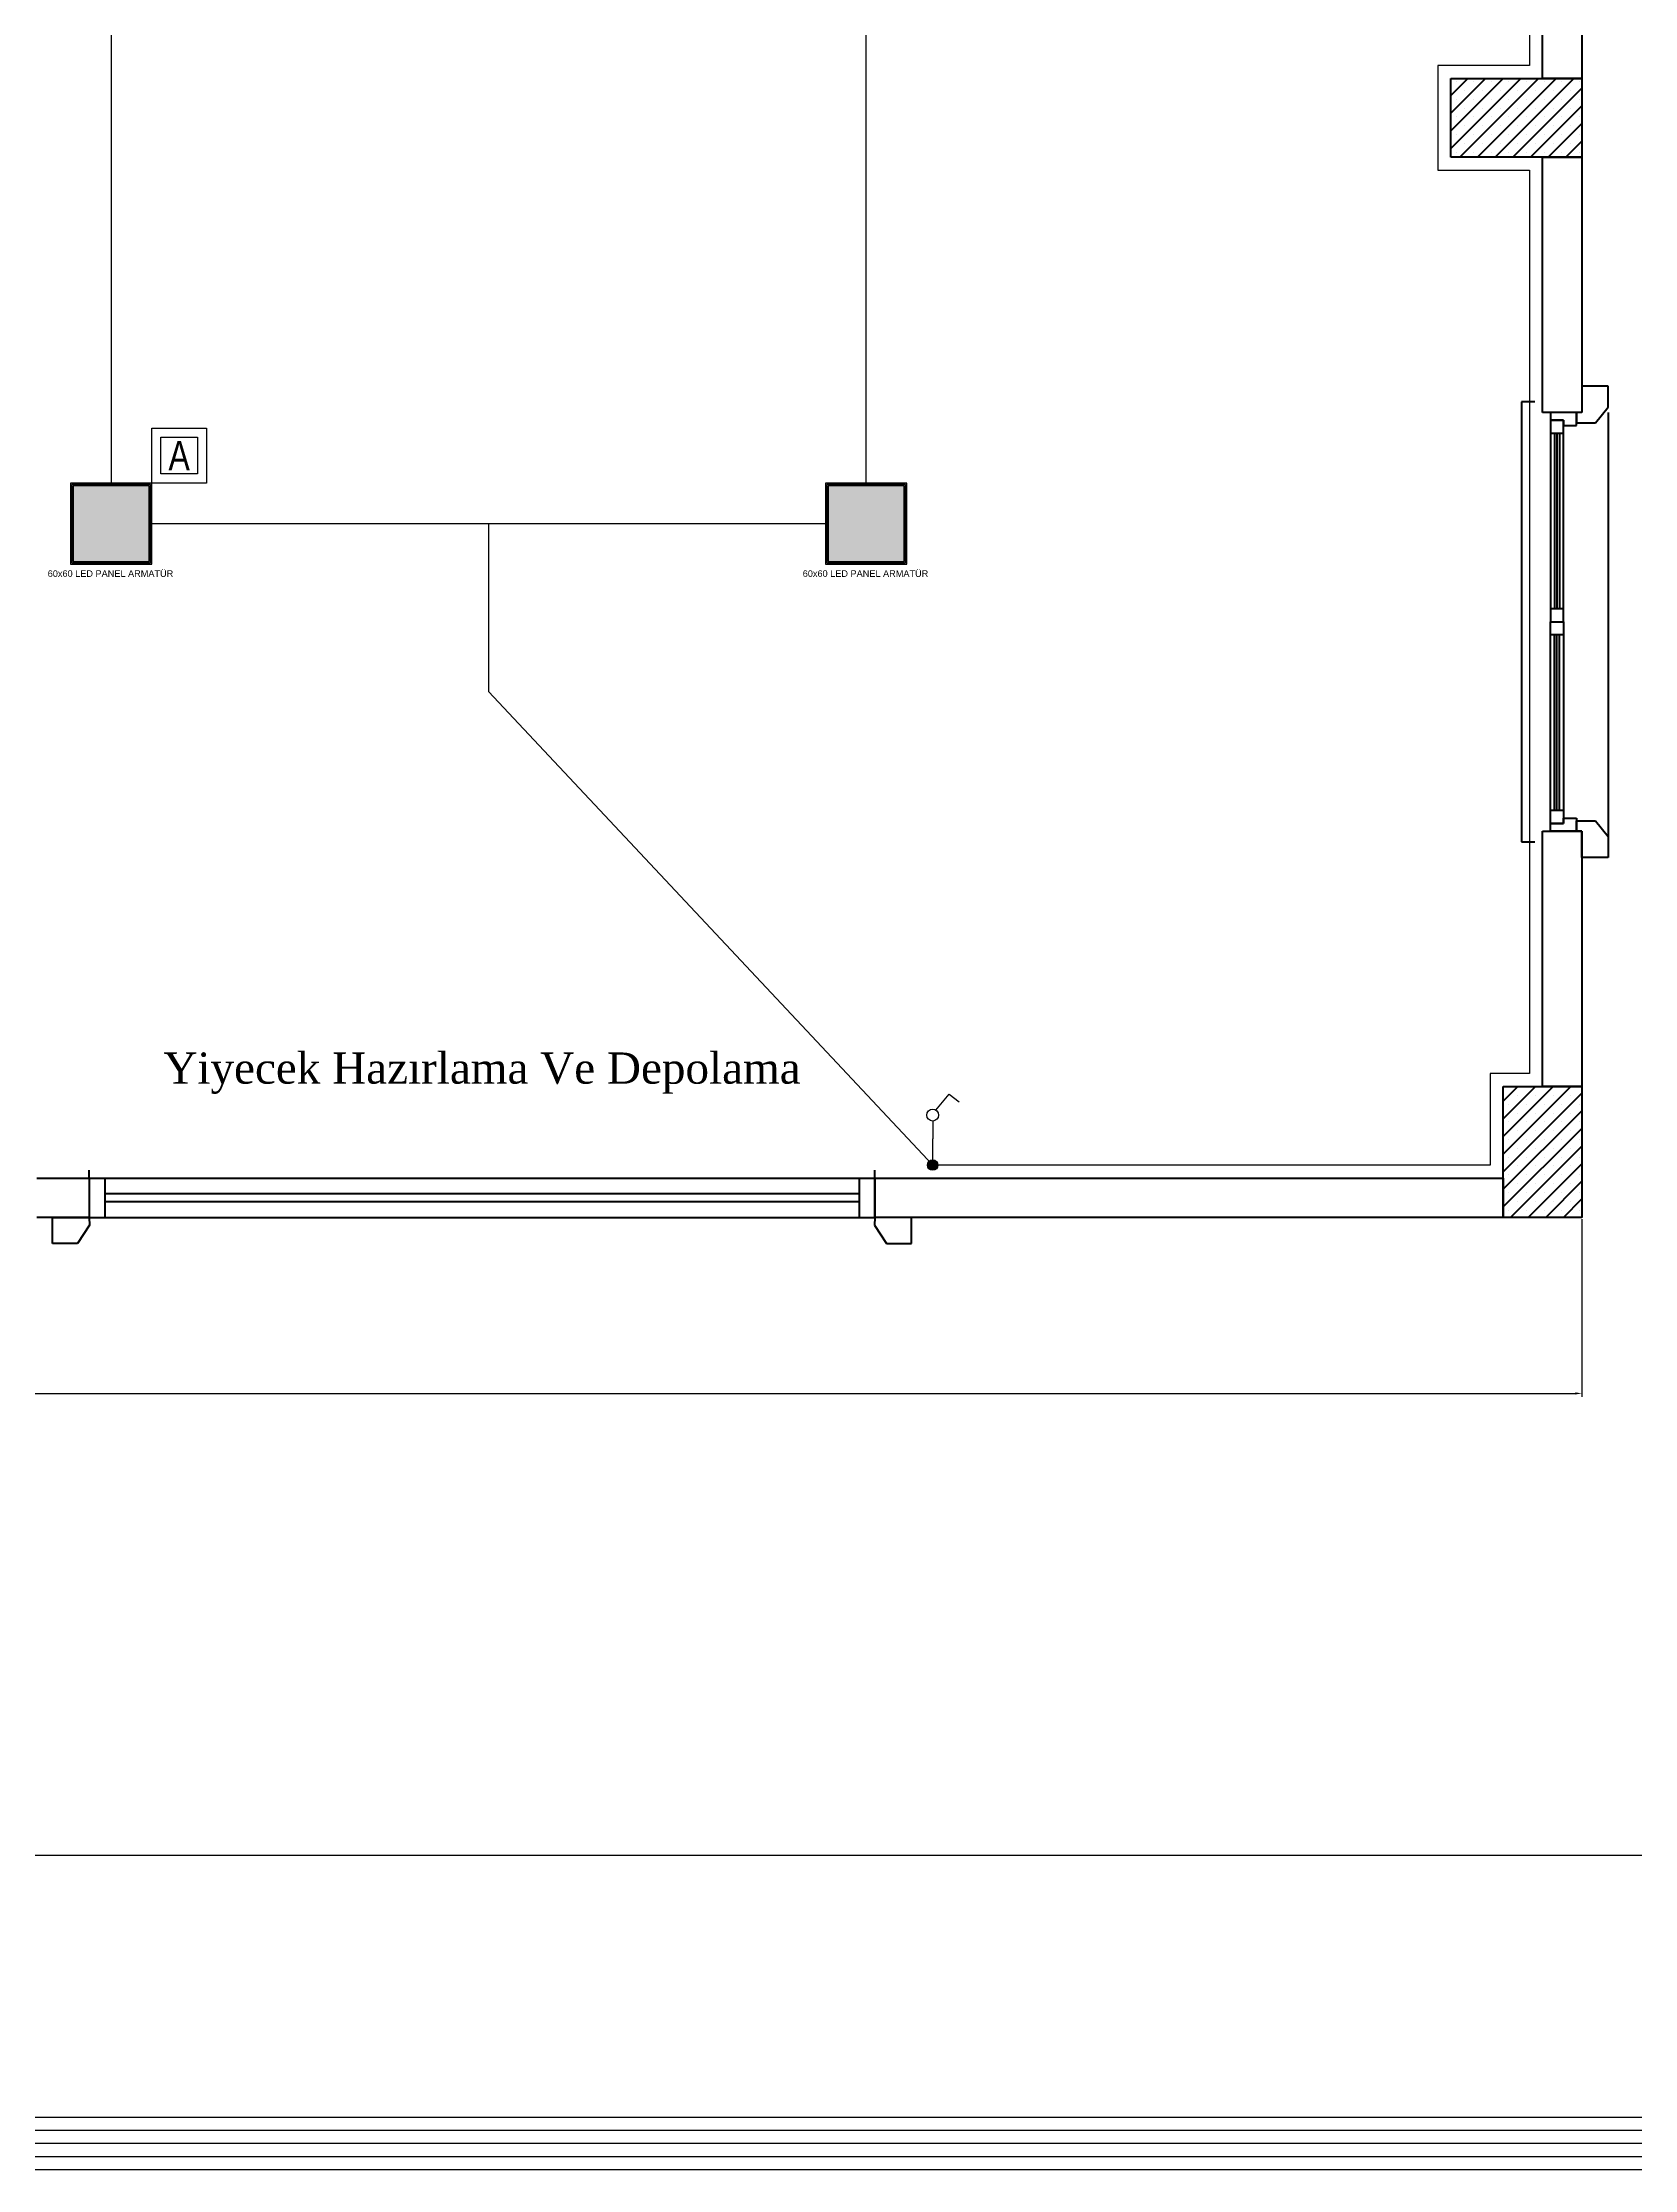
# Model space of a CAD drawing. Header units: millimetres. Extents: x 2046 to 14753, y 2361 to 29276.
# Drawn here: x 4552 to 5160, y 23212 to 24025 of the extents above; entities that cross this region are included whole.
import ezdxf
from ezdxf.enums import TextEntityAlignment as Align

# ---------------------------------------------------------------- set-up
doc = ezdxf.new("R2010")
doc.units = ezdxf.units.MM
doc.linetypes.add('DUZ', pattern=[0])
for name, color, linetype, lineweight in [('A.O. DUVAR', 7, 'Continuous', 50), ('MYSEMBOL', 3, 'Continuous', 25), ('yazi', 251, 'Continuous', 25)]:
    doc.layers.add(name, color=color, linetype=linetype, lineweight=lineweight)
for name, color, linetype in [('aydınlatma', 3, 'Continuous'), ('ELK-CCTV', 30, 'DUZ'), ('MYYAZI', 3, 'Continuous')]:
    doc.layers.add(name, color=color, linetype=linetype)
doc.styles.add('A.O. MALZEME', font='times.ttf', dxfattribs={"height": 10})
doc.styles.add('MY01', font='ARIALN.TTF', dxfattribs={"height": 10})
doc.styles.get("Standard").update_dxf_attribs({"font": 'arial.ttf'})
doc.dimstyles.new('ISO-25', dxfattribs={"dimtxt": 2.5, "dimasz": 2.5, "dimexe": 1.25, "dimexo": 0.625, "dimtad": 1, "dimtxsty": 'Standard', "dimcen": 2.5, "dimadec": 0, "dimazin": 0, "dimtfac": 1, "dimtmove": 0, "dimatfit": 3, "dimfxl": 1, "dimarcsym": 0})

# ---------------------------------------------------------------- blocks, each defined once
blk = doc.blocks.new('*U37')
at = {"layer": 'aydınlatma'}
for p, q in [((1.9, 17), (9.8, 26.3)), ((9.8, 26.3), (15.7, 21.9)), ((0, 10.5), (0, 0))]:
    blk.add_line(p, q, dxfattribs=at)
blk.add_circle((0, 14), 3.5, dxfattribs=at)
blk = doc.blocks.new('buat aydınlatma')
at = {"layer": 'aydınlatma'}
h = blk.add_hatch(color=256, dxfattribs=at)
h.set_gradient(color1=(0, 255, 0), color2=(255, 255, 0), tint=1)
edge = h.paths.add_edge_path()
edge.add_arc((0, 0), 2, 0, 360)
blk.add_circle((0, 0), 2, dxfattribs=at)
blk = doc.blocks.new('KİT3050')
at = {"layer": 'MYSEMBOL', "color": 4}
blk.add_lwpolyline([(-10.5, 10.5), (10.5, 10.5), (10.5, -10.5), (-10.5, -10.5), (-10.5, 10.5)], dxfattribs=at)
blk.add_lwpolyline([(-7, 7), (7, 7), (7, -7), (-7, -7)], close=True, dxfattribs=at)
at = {"layer": 'MYYAZI', "color": 1, "style": 'MY01', "width": 0.95}
blk.add_text('A', height=11.2, dxfattribs=at).set_placement((0, 0, -98439.4), align=Align.MIDDLE_CENTER)
blk = doc.blocks.new('*D276')
at = {"layer": 'Defpoints', "color": 0, "transparency": 16777216}
for p in [(3240.33, 23575.86), (5139.96, 23575.86), (5139.96, 23508.61)]:
    blk.add_point(p, dxfattribs=at)
at = {"layer": 'ELK-CCTV', "color": 0, "lineweight": -2, "transparency": 16777216}
for p, q in [((3240.33, 23575.23), (3240.33, 23507.36)), ((5139.96, 23575.23), (5139.96, 23507.36)), ((3242.83, 23508.61), (5137.46, 23508.61))]:
    blk.add_line(p, q, dxfattribs=at)
at = {"layer": 'ELK-CCTV', "color": 0, "transparency": 16777216}
for points in [[(3242.83, 23509.03), (3242.83, 23508.19), (3240.33, 23508.61)], [(5137.46, 23509.03), (5137.46, 23508.19), (5139.96, 23508.61)]]:
    blk.add_solid(points, dxfattribs=at)
at = {"layer": 'ELK-CCTV', "color": 0, "transparency": 16777216, "insert": (4190.15, 23510.74), "char_height": 2.5, "attachment_point": 5}
blk.add_mtext('1899,63', dxfattribs=at)

msp = doc.modelspace()

# ---------------------------------------------------------------- hatches: boundary and pattern name
at = {"layer": 'aydınlatma'}
h = msp.add_hatch(color=256, dxfattribs=at)
h.set_gradient(color1=(255, 255, 255))
h.paths.add_polyline_path([(4563.79, 23826.358), (4592.79, 23826.358), (4592.79, 23855.358), (4563.79, 23855.358)])
h = msp.add_hatch(color=256, dxfattribs=at)
h.set_gradient(color1=(255, 255, 255))
h.paths.add_polyline_path([(4852.12, 23826.358), (4881.12, 23826.358), (4881.12, 23855.358), (4852.12, 23855.358)])

# ---------------------------------------------------------------- linework, layer by layer
at = {"layer": 'A.O. DUVAR'}
for p, q in [((5124.96, 24010.858), (5124.96, 24110.858)), ((5139.96, 24110.858), (5139.96, 24010.858)), ((5089.96, 23980.858), (5089.96, 24010.858)), ((5089.96, 24010.858), (5139.96, 24010.858)), ((5139.96, 24010.858), (5124.96, 24010.858)), ((5139.96, 24010.858), (5139.96, 23980.858)), ((5139.96, 23980.858), (5089.96, 23980.858)), ((5124.96, 23883.358), (5124.96, 23980.858)), ((5124.96, 23980.858), (5139.96, 23980.858)), ((5139.96, 23980.858), (5139.96, 23883.358)), ((5121.96, 23887.358), (5116.96, 23887.358)), ((5116.96, 23887.358), (5116.96, 23719.358)), ((5121.96, 23887.358), (5116.96, 23887.358)), ((5116.96, 23887.358), (5116.96, 23719.358)), ((5139.96, 23883.358), (5124.96, 23883.358)), ((5137.96, 23883.358), (5127.96, 23883.358)), ((5127.96, 23883.358), (5127.96, 23880.358)), ((5137.96, 23883.358), (5127.96, 23883.358)), ((5127.96, 23883.358), (5127.96, 23880.358)), ((5127.96, 23880.358), (5132.96, 23880.358)), ((5127.96, 23880.358), (5127.96, 23875.358)), ((5132.96, 23880.358), (5127.96, 23880.358)), ((5127.96, 23880.358), (5132.96, 23880.358)), ((5127.96, 23880.358), (5127.96, 23875.358)), ((5132.96, 23880.358), (5127.96, 23880.358)), ((5132.96, 23880.358), (5132.96, 23878.358)), ((5132.96, 23875.358), (5132.96, 23880.358)), ((5132.96, 23880.358), (5132.96, 23878.358)), ((5132.96, 23875.358), (5132.96, 23880.358)), ((5132.96, 23878.358), (5137.96, 23878.358)), ((5132.96, 23878.358), (5137.96, 23878.358)), ((5137.96, 23878.358), (5137.96, 23883.358)), ((5137.96, 23878.358), (5137.96, 23883.358)), ((5149.96, 23883.373), (5149.96, 23721.343)), ((5149.96, 23883.373), (5149.96, 23721.343)), ((5127.96, 23875.358), (5127.96, 23808.358)), ((5127.96, 23875.358), (5132.96, 23875.358)), ((5127.96, 23875.358), (5127.96, 23808.358)), ((5127.96, 23875.358), (5132.96, 23875.358)), ((5129.46, 23875.358), (5129.46, 23808.358)), ((5129.46, 23875.358), (5129.46, 23808.358)), ((5130.46, 23875.358), (5130.46, 23808.358)), ((5130.46, 23875.358), (5130.46, 23808.358)), ((5131.46, 23875.358), (5131.46, 23808.358)), ((5131.46, 23875.358), (5131.46, 23808.358)), ((5132.96, 23808.358), (5132.96, 23875.358)), ((5132.96, 23808.358), (5132.96, 23875.358)), ((5127.96, 23808.358), (5127.96, 23803.358)), ((5132.96, 23808.358), (5127.96, 23808.358)), ((5127.96, 23808.358), (5127.96, 23803.358)), ((5132.96, 23808.358), (5127.96, 23808.358)), ((5132.96, 23803.358), (5132.96, 23808.358)), ((5132.96, 23803.358), (5132.96, 23808.358)), ((5127.96, 23803.358), (5132.96, 23803.358)), ((5127.96, 23798.358), (5127.96, 23803.358)), ((5127.96, 23803.358), (5132.96, 23803.358)), ((5127.96, 23803.358), (5132.96, 23803.358)), ((5127.96, 23798.358), (5127.96, 23803.358)), ((5127.96, 23803.358), (5132.96, 23803.358)), ((5127.96, 23731.358), (5127.96, 23798.358)), ((5132.96, 23798.358), (5127.96, 23798.358)), ((5127.96, 23731.358), (5127.96, 23798.358)), ((5132.96, 23798.358), (5127.96, 23798.358)), ((5129.46, 23731.358), (5129.46, 23798.358)), ((5129.46, 23731.358), (5129.46, 23798.358)), ((5130.46, 23731.358), (5130.46, 23798.358)), ((5130.46, 23731.358), (5130.46, 23798.358)), ((5131.46, 23731.358), (5131.46, 23798.358)), ((5131.46, 23731.358), (5131.46, 23798.358)), ((5132.96, 23803.358), (5132.96, 23798.358)), ((5132.96, 23803.358), (5132.96, 23798.358)), ((5132.96, 23798.358), (5132.96, 23731.358)), ((5132.96, 23798.358), (5132.96, 23731.358)), ((5127.96, 23726.358), (5127.96, 23731.358)), ((5127.96, 23731.358), (5132.96, 23731.358)), ((5127.96, 23726.358), (5127.96, 23731.358)), ((5127.96, 23731.358), (5132.96, 23731.358)), ((5127.96, 23723.358), (5127.96, 23726.358)), ((5127.96, 23726.358), (5132.96, 23726.358)), ((5132.96, 23726.358), (5127.96, 23726.358)), ((5127.96, 23723.358), (5127.96, 23726.358)), ((5127.96, 23726.358), (5132.96, 23726.358)), ((5132.96, 23726.358), (5127.96, 23726.358)), ((5132.96, 23731.358), (5132.96, 23726.358)), ((5132.96, 23731.358), (5132.96, 23726.358)), ((5132.96, 23726.358), (5132.96, 23728.358)), ((5132.96, 23728.358), (5137.96, 23728.358)), ((5132.96, 23726.358), (5132.96, 23728.358)), ((5132.96, 23728.358), (5137.96, 23728.358)), ((5137.96, 23728.358), (5137.96, 23723.358)), ((5137.96, 23728.358), (5137.96, 23723.358)), ((5116.96, 23719.358), (5121.96, 23719.358)), ((5116.96, 23719.358), (5121.96, 23719.358)), ((5124.96, 23625.858), (5124.96, 23723.358)), ((5124.96, 23723.358), (5139.96, 23723.358)), ((5137.96, 23723.358), (5127.96, 23723.358)), ((5137.96, 23723.358), (5127.96, 23723.358)), ((5139.96, 23723.358), (5139.96, 23625.858)), ((5109.96, 23625.858), (5139.96, 23625.858)), ((5109.96, 23575.858), (5109.96, 23625.858)), ((5139.96, 23625.858), (5124.96, 23625.858)), ((5139.96, 23625.858), (5139.96, 23575.858)), ((4569.96, 23590.858), (4569.96, 23593.858)), ((4869.96, 23590.858), (4869.96, 23593.858)), ((4549.96, 23590.858), (4569.96, 23590.858)), ((4569.96, 23590.858), (4869.96, 23590.858)), ((4569.96, 23590.858), (4569.96, 23575.858)), ((4569.96, 23590.858), (4569.96, 23575.858)), ((4575.96, 23590.858), (4575.96, 23575.858)), ((4863.96, 23590.858), (4863.96, 23575.858)), ((4869.96, 23590.858), (4869.96, 23575.858)), ((4869.96, 23590.858), (5109.96, 23590.858)), ((4869.96, 23575.858), (4869.96, 23590.858)), ((5109.96, 23590.858), (5109.96, 23575.858)), ((4863.96, 23584.858), (4575.96, 23584.858)), ((4863.96, 23581.858), (4575.96, 23581.858)), ((4569.96, 23575.858), (4549.96, 23575.858)), ((4569.96, 23575.858), (4869.96, 23575.858)), ((5109.96, 23575.858), (4869.96, 23575.858)), ((5139.96, 23575.858), (5109.96, 23575.858))]:
    msp.add_line(p, q, dxfattribs=at)
at = {"layer": 'A.O. DUVAR', "linetype": 'Continuous', "ltscale": 10}
for p, q in [((5089.96, 24004.362), (5096.457, 24010.858)), ((5089.96, 23997.627), (5103.192, 24010.858)), ((5089.96, 23990.892), (5109.927, 24010.858)), ((5089.96, 23984.157), (5116.662, 24010.858)), ((5091.934, 24009.704), (5091.934, 24009.704)), ((5093.397, 23980.858), (5123.397, 24010.858)), ((5098.67, 24009.704), (5098.67, 24009.704)), ((5100.133, 23980.858), (5130.133, 24010.858)), ((5105.405, 24009.704), (5105.405, 24009.704)), ((5106.868, 23980.858), (5136.868, 24010.858)), ((5112.14, 24009.704), (5112.14, 24009.704)), ((5118.875, 24009.704), (5118.875, 24009.704)), ((5125.61, 24009.704), (5125.61, 24009.704)), ((5132.346, 24009.704), (5132.346, 24009.704)), ((5139.081, 24009.704), (5139.081, 24009.704)), ((5091.934, 24002.968), (5091.934, 24002.968)), ((5095.302, 24006.336), (5095.302, 24006.336)), ((5098.67, 24002.968), (5098.67, 24002.968)), ((5102.037, 24006.336), (5102.037, 24006.336)), ((5105.405, 24002.968), (5105.405, 24002.968)), ((5108.772, 24006.336), (5108.772, 24006.336)), ((5112.14, 24002.968), (5112.14, 24002.968)), ((5113.603, 23980.858), (5139.96, 24007.216)), ((5115.508, 24006.336), (5115.508, 24006.336)), ((5118.875, 24002.968), (5118.875, 24002.968)), ((5120.338, 23980.858), (5139.96, 24000.481)), ((5122.243, 24006.336), (5122.243, 24006.336)), ((5125.61, 24002.968), (5125.61, 24002.968)), ((5128.978, 24006.336), (5128.978, 24006.336)), ((5132.346, 24002.968), (5132.346, 24002.968)), ((5135.713, 24006.336), (5135.713, 24006.336)), ((5139.081, 24002.968), (5139.081, 24002.968)), ((5091.934, 23996.233), (5091.934, 23996.233)), ((5095.302, 23999.601), (5095.302, 23999.601)), ((5095.302, 23992.866), (5095.302, 23992.866)), ((5098.67, 23996.233), (5098.67, 23996.233)), ((5102.037, 23999.601), (5102.037, 23999.601)), ((5102.037, 23992.866), (5102.037, 23992.866)), ((5105.405, 23996.233), (5105.405, 23996.233)), ((5108.772, 23999.601), (5108.772, 23999.601)), ((5108.772, 23992.866), (5108.772, 23992.866)), ((5112.14, 23996.233), (5112.14, 23996.233)), ((5115.508, 23999.601), (5115.508, 23999.601)), ((5115.508, 23992.866), (5115.508, 23992.866)), ((5118.875, 23996.233), (5118.875, 23996.233)), ((5122.243, 23999.601), (5122.243, 23999.601)), ((5122.243, 23992.866), (5122.243, 23992.866)), ((5125.61, 23996.233), (5125.61, 23996.233)), ((5127.073, 23980.858), (5139.96, 23993.745)), ((5128.978, 23999.601), (5128.978, 23999.601)), ((5128.978, 23992.866), (5128.978, 23992.866)), ((5132.346, 23996.233), (5132.346, 23996.233)), ((5135.713, 23999.601), (5135.713, 23999.601)), ((5135.713, 23992.866), (5135.713, 23992.866)), ((5139.081, 23996.233), (5139.081, 23996.233)), ((5091.934, 23989.498), (5091.934, 23989.498)), ((5095.302, 23986.13), (5095.302, 23986.13)), ((5098.67, 23989.498), (5098.67, 23989.498)), ((5102.037, 23986.13), (5102.037, 23986.13)), ((5105.405, 23989.498), (5105.405, 23989.498)), ((5108.772, 23986.13), (5108.772, 23986.13)), ((5112.14, 23989.498), (5112.14, 23989.498)), ((5115.508, 23986.13), (5115.508, 23986.13)), ((5118.875, 23989.498), (5118.875, 23989.498)), ((5122.243, 23986.13), (5122.243, 23986.13)), ((5125.61, 23989.498), (5125.61, 23989.498)), ((5128.978, 23986.13), (5128.978, 23986.13)), ((5132.346, 23989.498), (5132.346, 23989.498)), ((5133.809, 23980.858), (5139.96, 23987.01)), ((5135.713, 23986.13), (5135.713, 23986.13)), ((5139.081, 23989.498), (5139.081, 23989.498)), ((5091.934, 23982.763), (5091.934, 23982.763)), ((5098.67, 23982.763), (5098.67, 23982.763)), ((5105.405, 23982.763), (5105.405, 23982.763)), ((5112.14, 23982.763), (5112.14, 23982.763)), ((5118.875, 23982.763), (5118.875, 23982.763)), ((5125.61, 23982.763), (5125.61, 23982.763)), ((5132.346, 23982.763), (5132.346, 23982.763)), ((5139.081, 23982.763), (5139.081, 23982.763)), ((5109.96, 23620.251), (5115.568, 23625.858)), ((5109.96, 23613.515), (5122.303, 23625.858)), ((5109.96, 23606.78), (5129.039, 23625.858)), ((5109.96, 23600.045), (5135.774, 23625.858)), ((5109.96, 23593.31), (5139.96, 23623.31)), ((5112.14, 23625.798), (5112.14, 23625.798)), ((5112.14, 23619.063), (5112.14, 23619.063)), ((5115.508, 23622.43), (5115.508, 23622.43)), ((5118.875, 23625.798), (5118.875, 23625.798)), ((5118.875, 23619.063), (5118.875, 23619.063)), ((5122.243, 23622.43), (5122.243, 23622.43)), ((5125.61, 23625.798), (5125.61, 23625.798)), ((5125.61, 23619.063), (5125.61, 23619.063)), ((5128.978, 23622.43), (5128.978, 23622.43)), ((5132.346, 23625.798), (5132.346, 23625.798)), ((5132.346, 23619.063), (5132.346, 23619.063)), ((5135.713, 23622.43), (5135.713, 23622.43)), ((5139.081, 23625.798), (5139.081, 23625.798)), ((5139.081, 23619.063), (5139.081, 23619.063)), ((5109.96, 23586.575), (5139.96, 23616.575)), ((5112.14, 23612.327), (5112.14, 23612.327)), ((5115.508, 23615.695), (5115.508, 23615.695)), ((5118.875, 23612.327), (5118.875, 23612.327)), ((5122.243, 23615.695), (5122.243, 23615.695)), ((5125.61, 23612.327), (5125.61, 23612.327)), ((5128.978, 23615.695), (5128.978, 23615.695)), ((5132.346, 23612.327), (5132.346, 23612.327)), ((5135.713, 23615.695), (5135.713, 23615.695)), ((5139.081, 23612.327), (5139.081, 23612.327)), ((5109.96, 23579.839), (5139.96, 23609.839)), ((5112.14, 23605.592), (5112.14, 23605.592)), ((5112.715, 23575.858), (5139.96, 23603.104)), ((5115.508, 23608.96), (5115.508, 23608.96)), ((5115.508, 23602.225), (5115.508, 23602.225)), ((5118.875, 23605.592), (5118.875, 23605.592)), ((5122.243, 23608.96), (5122.243, 23608.96)), ((5122.243, 23602.225), (5122.243, 23602.225)), ((5125.61, 23605.592), (5125.61, 23605.592)), ((5128.978, 23608.96), (5128.978, 23608.96)), ((5128.978, 23602.225), (5128.978, 23602.225)), ((5132.346, 23605.592), (5132.346, 23605.592)), ((5135.713, 23608.96), (5135.713, 23608.96)), ((5135.713, 23602.225), (5135.713, 23602.225)), ((5139.081, 23605.592), (5139.081, 23605.592)), ((5112.14, 23598.857), (5112.14, 23598.857)), ((5115.508, 23595.489), (5115.508, 23595.489)), ((5118.875, 23598.857), (5118.875, 23598.857)), ((5119.45, 23575.858), (5139.96, 23596.369)), ((5122.243, 23595.489), (5122.243, 23595.489)), ((5125.61, 23598.857), (5125.61, 23598.857)), ((5128.978, 23595.489), (5128.978, 23595.489)), ((5132.346, 23598.857), (5132.346, 23598.857)), ((5135.713, 23595.489), (5135.713, 23595.489)), ((5139.081, 23598.857), (5139.081, 23598.857)), ((5112.14, 23592.122), (5112.14, 23592.122)), ((5115.508, 23588.754), (5115.508, 23588.754)), ((5118.875, 23592.122), (5118.875, 23592.122)), ((5122.243, 23588.754), (5122.243, 23588.754)), ((5125.61, 23592.122), (5125.61, 23592.122)), ((5126.185, 23575.858), (5139.96, 23589.634)), ((5128.978, 23588.754), (5128.978, 23588.754)), ((5132.346, 23592.122), (5132.346, 23592.122)), ((5135.713, 23588.754), (5135.713, 23588.754)), ((5139.081, 23592.122), (5139.081, 23592.122)), ((5112.14, 23585.387), (5112.14, 23585.387)), ((5112.14, 23578.651), (5112.14, 23578.651)), ((5115.508, 23582.019), (5115.508, 23582.019)), ((5118.875, 23585.387), (5118.875, 23585.387)), ((5118.875, 23578.651), (5118.875, 23578.651)), ((5122.243, 23582.019), (5122.243, 23582.019)), ((5125.61, 23585.387), (5125.61, 23585.387)), ((5125.61, 23578.651), (5125.61, 23578.651)), ((5128.978, 23582.019), (5128.978, 23582.019)), ((5132.346, 23585.387), (5132.346, 23585.387)), ((5132.346, 23578.651), (5132.346, 23578.651)), ((5132.92, 23575.858), (5139.96, 23582.899)), ((5135.713, 23582.019), (5135.713, 23582.019)), ((5139.081, 23585.387), (5139.081, 23585.387)), ((5139.081, 23578.651), (5139.081, 23578.651)), ((5139.655, 23575.858), (5139.96, 23576.163))]:
    msp.add_line(p, q, dxfattribs=at)
at = {"layer": 'A.O. DUVAR', "ltscale": 100}
for p, q in [((5149.96, 23893.358), (5139.96, 23893.358)), ((5139.96, 23893.358), (5139.96, 23883.358)), ((5149.96, 23893.358), (5139.96, 23893.358)), ((5139.96, 23893.358), (5139.96, 23883.358)), ((5149.96, 23885.373), (5149.96, 23893.358)), ((5149.96, 23885.373), (5149.96, 23893.358)), ((5139.96, 23883.358), (5137.96, 23883.358)), ((5137.96, 23883.358), (5137.96, 23879.358)), ((5139.96, 23883.358), (5137.96, 23883.358)), ((5137.96, 23883.358), (5137.96, 23879.358)), ((5137.96, 23879.358), (5145.162, 23879.358)), ((5137.96, 23879.358), (5145.162, 23879.358)), ((5145.162, 23879.358), (5149.96, 23885.373)), ((5145.162, 23879.358), (5149.96, 23885.373)), ((5137.96, 23723.358), (5137.96, 23727.358)), ((5137.96, 23727.358), (5145.162, 23727.358)), ((5137.96, 23723.358), (5137.96, 23727.358)), ((5137.96, 23727.358), (5145.162, 23727.358)), ((5145.162, 23727.358), (5149.96, 23721.343)), ((5145.162, 23727.358), (5149.96, 23721.343)), ((5139.96, 23723.358), (5137.96, 23723.358)), ((5139.96, 23723.358), (5137.96, 23723.358)), ((5139.96, 23713.358), (5139.96, 23723.358)), ((5139.96, 23713.358), (5139.96, 23723.358)), ((5149.96, 23721.343), (5149.96, 23713.358)), ((5149.96, 23721.343), (5149.96, 23713.358)), ((5149.96, 23713.358), (5139.96, 23713.358)), ((5149.96, 23713.358), (5139.96, 23713.358)), ((4555.96, 23565.858), (4555.96, 23575.858)), ((4555.96, 23575.858), (4565.96, 23575.858)), ((4555.96, 23565.858), (4555.96, 23575.858)), ((4555.96, 23575.858), (4565.96, 23575.858)), ((4570.043, 23572.858), (4565.521, 23565.858)), ((4570.043, 23572.858), (4565.521, 23565.858)), ((4565.96, 23575.858), (4565.96, 23575.858)), ((4565.96, 23575.858), (4569.96, 23575.858)), ((4565.96, 23575.858), (4565.96, 23575.858)), ((4565.96, 23575.858), (4569.96, 23575.858)), ((4569.96, 23575.858), (4570.043, 23572.858)), ((4569.96, 23575.858), (4570.043, 23572.858)), ((4869.96, 23575.858), (4869.878, 23572.858)), ((4869.96, 23575.858), (4869.878, 23572.858)), ((4869.878, 23572.858), (4874.4, 23565.858)), ((4869.878, 23572.858), (4874.4, 23565.858)), ((4873.96, 23575.858), (4869.96, 23575.858)), ((4873.96, 23575.858), (4869.96, 23575.858)), ((4883.96, 23575.858), (4873.96, 23575.858)), ((4873.96, 23575.858), (4873.96, 23575.858)), ((4883.96, 23575.858), (4873.96, 23575.858)), ((4873.96, 23575.858), (4873.96, 23575.858)), ((4883.96, 23565.858), (4883.96, 23575.858)), ((4883.96, 23565.858), (4883.96, 23575.858)), ((4565.521, 23565.858), (4555.96, 23565.858)), ((4565.521, 23565.858), (4555.96, 23565.858)), ((4874.4, 23565.858), (4883.96, 23565.858)), ((4874.4, 23565.858), (4883.96, 23565.858))]:
    msp.add_line(p, q, dxfattribs=at)
at = {"layer": 'aydınlatma'}
for points in [[(5119.96, 24365.851), (5119.96, 24015.851), (5084.96, 24015.851), (5084.96, 23975.851), (5119.96, 23975.851), (5119.96, 23630.851), (5104.96, 23630.851), (5104.96, 23595.851), (4892.051, 23595.851)], [(4578.29, 24105.358), (4578.29, 23856.358)], [(4866.62, 23856.358), (4866.62, 24105.358)], [(4563.29, 23855.858), (4563.29, 23825.858), (4593.29, 23825.858), (4593.29, 23855.858), (4563.29, 23855.858)], [(4851.62, 23855.858), (4851.62, 23825.858), (4881.62, 23825.858), (4881.62, 23855.858), (4851.62, 23855.858)], [(4593.79, 23840.858), (4851.12, 23840.858)], [(4722.455, 23840.858), (4722.455, 23776.742), (4892.051, 23595.851), (4892.051, 23605.851)]]:
    msp.add_lwpolyline(points, dxfattribs=at)
for points in [[(4562.79, 23856.358), (4562.79, 23825.358), (4593.79, 23825.358), (4593.79, 23856.358)], [(4563.79, 23855.358), (4563.79, 23826.358), (4592.79, 23826.358), (4592.79, 23855.358)], [(4851.12, 23856.358), (4851.12, 23825.358), (4882.12, 23825.358), (4882.12, 23856.358)], [(4852.12, 23855.358), (4852.12, 23826.358), (4881.12, 23826.358), (4881.12, 23855.358)]]:
    msp.add_lwpolyline(points, close=True, dxfattribs=at)
at = {"layer": 'yazi'}
msp.add_line((3020.515, 23332.18), (11459.215, 23332.18), dxfattribs=at)
for points in [[(3020.515, 23232.18), (11459.215, 23232.18)], [(3020.515, 23227.18), (11459.215, 23227.18)], [(3020.515, 23222.18), (11459.215, 23222.18)], [(3020.515, 23217.18), (11459.215, 23217.18)], [(3020.515, 23212.18), (11459.215, 23212.18)]]:
    msp.add_lwpolyline(points, dxfattribs=at)

# ---------------------------------------------------------------- block references
at = {"layer": 'aydınlatma', "xscale": 0.6479892140393526, "yscale": 0.6479892140393526, "zscale": 0.6479892140393526}
msp.add_blockref('*U37', (4892.051, 23605.851), dxfattribs=at)
at = {"layer": 'aydınlatma', "rotation": 180}
msp.add_blockref('buat aydınlatma', (4892.051, 23595.851), dxfattribs=at)
at = {"layer": 'MYSEMBOL'}
msp.add_blockref('KİT3050', (4604.29, 23866.858), dxfattribs=at)

# ---------------------------------------------------------------- texts
at = {"layer": 'A.O. DUVAR', "style": 'A.O. MALZEME'}
msp.add_text('Yiyecek Hazırlama Ve Depolama', height=11.91743, dxfattribs=at).set_placement((4598.245, 23626.938))
at = {"layer": 'aydınlatma'}
for p in [(4554.098, 23820.532), (4842.428, 23820.532)]:
    msp.add_text('60x60 LED PANEL ARMATÜR', height=2.5, dxfattribs=at).set_placement(p)

# ---------------------------------------------------------------- dimensions: what is measured, and where the dimension line sits
at = {"layer": 'ELK-CCTV'}
dim = msp.add_linear_dim(base=(5139.96, 23508.609), p1=(3240.331, 23575.858), p2=(5139.96, 23575.858), dimstyle='ISO-25', dxfattribs=at)
dim.commit()
dim.dimension.update_dxf_attribs({"geometry": '*D276', "text_midpoint": (4190.146, 23510.736)})

doc.saveas('drawing.dxf')
